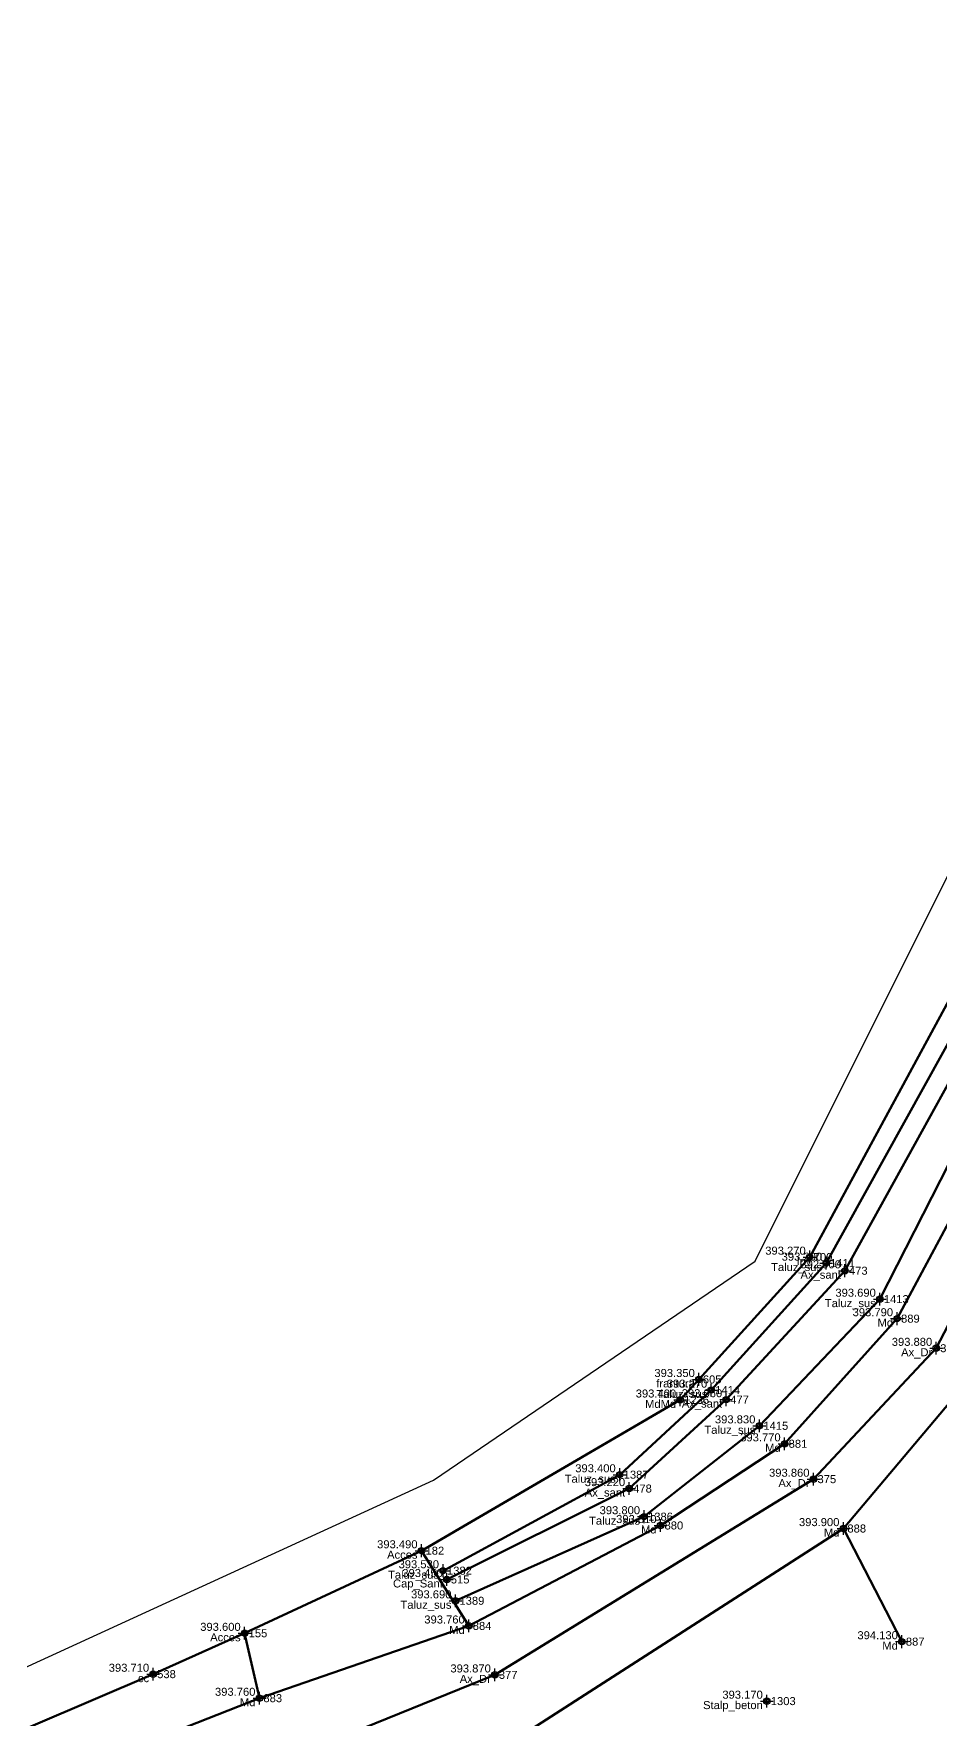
# Model space of a CAD drawing. Extents: x 396921 to 401273, y 555385 to 556691.
# Drawn here: x 401140.4 to 401168.7, y 555538.2 to 555590.8 of the extents above; entities that cross this region are included whole.
import ezdxf
from ezdxf.enums import TextEntityAlignment as Align

# ---------------------------------------------------------------- set-up
doc = ezdxf.new("R2010")
doc.units = 0
doc.header["$PDMODE"] = 34
doc.header["$PDSIZE"] = 0.2
for name, color, linetype in [('Boundary', 30, 'Continuous'), ('TOPO_CERC', 1, 'Continuous'), ('TOPO_CODE', 7, 'Continuous'), ('TOPO_ELEVATION', 7, 'Continuous'), ('TOPO_POINT_ID', 7, 'Continuous'), ('TOPO_POINTS', 7, 'Continuous'), ('TOPO_SYMBOL', 1, 'Continuous')]:
    doc.layers.add(name, color=color, linetype=linetype)
doc.layers.add('RO-LINES-LIN', color=7, linetype='Continuous', lineweight=25)
doc.styles.get("Standard").update_dxf_attribs({"font": 'arial.ttf'})

# ---------------------------------------------------------------- blocks, each defined once
blk = doc.blocks.new('PUNCTOPO')
at = {"layer": 'TOPO_CERC'}
blk.add_circle((0, 0), 0.25, dxfattribs=at)
at = {"layer": 'TOPO_SYMBOL'}
blk.add_point((0, 0), dxfattribs=at)

msp = doc.modelspace()

# ---------------------------------------------------------------- linework, layer by layer
at = {"layer": 'Boundary'}
msp.add_lwpolyline([(400880.66, 555408.189), (400916.959, 555426.687), (400946.261, 555442.317), (400977.105, 555457.993), (401025.432, 555485.671), (401083.474, 555513.341), (401105.409, 555523.908), (401152.862, 555545.667), (401162.9, 555552.508), (401180.688, 555588.091), (401197.47, 555628.147), (401203.874, 555645.13), (401209.728, 555673.741)], dxfattribs=at)
at = {"layer": 'RO-LINES-LIN', "lineweight": 100}
for points in [[(401214.159, 555661.389, 395.68), (401208.976, 555638.929, 394.33), (401203.479, 555624.544, 393.87), (401178.708, 555569.229, 393.94), (401168.557, 555549.789, 393.88), (401164.726, 555545.703, 393.86), (401154.777, 555539.594, 393.87), (401118.275, 555524.8, 393.99), (401021.682, 555476.262, 394.87), (400953.042, 555438.594, 396.3), (400933.143, 555428.093, 396.67), (400917.402, 555420.535, 396.77), (400894.823, 555408.414, 396.69), (400875.034, 555399.312, 395.6)], [(401028.589, 555482.081, 394.72), (401080.095, 555508.961, 394.35), (401085.371, 555511.363, 394.33), (401116.932, 555526.871, 393.9), (401147.427, 555538.866, 393.76), (401153.963, 555541.122, 393.76), (401159.951, 555544.257, 393.81), (401163.825, 555546.807, 393.77), (401167.335, 555550.713, 393.79), (401174.82, 555564.673, 393.85), (401177.619, 555570.293, 393.89), (401185.432, 555586.594, 394.09), (401187.552, 555591.135, 394.14), (401201.649, 555624.844, 393.86), (401204.126, 555631.466, 393.94), (401207.037, 555639.31, 394.24), (401209.238, 555646.509, 395.24)], [(401172.279, 555566.79, 393.67), (401164.607, 555552.635, 393.27), (401161.146, 555548.816, 393.35), (401160.563, 555548.176, 393.4), (401152.489, 555543.47, 393.49)], [(401153.159, 555542.846, 393.53), (401158.675, 555545.842, 393.4), (401161.534, 555548.484, 393.27), (401165.119, 555552.448, 393.2), (401172.479, 555565.713, 393.52)], [(401173.13, 555565.649, 393.25), (401165.708, 555552.208, 392.9), (401162.001, 555548.185, 393.06), (401158.971, 555545.41, 393.22), (401153.277, 555542.572, 393.45)], [(401153.548, 555541.907, 393.69), (401159.436, 555544.533, 393.8), (401163.036, 555547.368, 393.83), (401166.797, 555551.322, 393.69), (401173.818, 555565.099, 393.72)], [(401165.66, 555544.162, 393.9), (401172.462, 555552.223, 393.93)], [(401167.485, 555540.631, 394.13), (401165.66, 555544.162, 393.9), (401155.514, 555537.636, 393.89), (401142.928, 555531.859, 393.9), (401137.557, 555530.384, 393.93), (401119.664, 555522.685, 393.98), (401097.565, 555513.03, 394.3), (401092.411, 555510.045, 394.37), (401071.079, 555499.499, 394.36), (401065.881, 555496.997, 394.32), (401040.578, 555484.418, 394.49), (401035.539, 555481.942, 394.59)], [(401153.963, 555541.122, 393.76), (401152.489, 555543.47, 393.49), (401146.966, 555540.893, 393.6), (401147.427, 555538.866, 393.76)], [(401146.966, 555540.893, 393.6), (401144.11, 555539.616, 393.71), (401144.11, 555539.616, 393.71), (401144.11, 555539.616, 393.71)], [(401134.661, 555535.58, 393.87), (401144.11, 555539.616, 393.71)]]:
    msp.add_polyline3d(points, dxfattribs=at)

# ---------------------------------------------------------------- block references
at = {"layer": 'TOPO_POINTS'}
ref = msp.add_blockref('PUNCTOPO', (401164.607, 555552.635, 393.27), dxfattribs=dict(at, xscale=0.25, yscale=0.25, zscale=0.25))
ref.add_attrib('POINT', '700', dxfattribs={"layer": 'TOPO_POINT_ID', "height": 0.25}).set_placement((401164.732, 555552.635, 393.27), align=Align.MIDDLE_LEFT)
ref.add_attrib('ELEVATION', '393.270', dxfattribs={"layer": 'TOPO_ELEVATION', "height": 0.25}).set_placement((401164.482, 555552.635, 393.27), align=Align.BOTTOM_RIGHT)
ref.add_attrib('CODE', 'lp', dxfattribs={"layer": 'TOPO_CODE', "height": 0.25}).set_placement((401164.482, 555552.635, 393.27), align=Align.TOP_RIGHT)
ref = msp.add_blockref('PUNCTOPO', (401165.119, 555552.448, 393.2), dxfattribs=dict(at, xscale=0.25, yscale=0.25, zscale=0.25))
ref.add_attrib('POINT', '1411', dxfattribs={"layer": 'TOPO_POINT_ID', "height": 0.25}).set_placement((401165.244, 555552.448, 393.2), align=Align.MIDDLE_LEFT)
ref.add_attrib('ELEVATION', '393.200', dxfattribs={"layer": 'TOPO_ELEVATION', "height": 0.25}).set_placement((401164.994, 555552.448, 393.2), align=Align.BOTTOM_RIGHT)
ref.add_attrib('CODE', 'Taluz_sus', dxfattribs={"layer": 'TOPO_CODE', "height": 0.25}).set_placement((401164.994, 555552.448, 393.2), align=Align.TOP_RIGHT)
ref = msp.add_blockref('PUNCTOPO', (401165.708, 555552.208, 392.9), dxfattribs=dict(at, xscale=0.25, yscale=0.25, zscale=0.25))
ref.add_attrib('POINT', '473', dxfattribs={"layer": 'TOPO_POINT_ID', "height": 0.25}).set_placement((401165.833, 555552.208, 392.9), align=Align.MIDDLE_LEFT)
ref.add_attrib('ELEVATION', '392.900', dxfattribs={"layer": 'TOPO_ELEVATION', "height": 0.25}).set_placement((401165.583, 555552.208, 392.9), align=Align.BOTTOM_RIGHT)
ref.add_attrib('CODE', 'Ax_sant', dxfattribs={"layer": 'TOPO_CODE', "height": 0.25}).set_placement((401165.583, 555552.208, 392.9), align=Align.TOP_RIGHT)
ref = msp.add_blockref('PUNCTOPO', (401166.797, 555551.322, 393.69), dxfattribs=dict(at, xscale=0.25, yscale=0.25, zscale=0.25))
ref.add_attrib('POINT', '1413', dxfattribs={"layer": 'TOPO_POINT_ID', "height": 0.25}).set_placement((401166.922, 555551.322, 393.69), align=Align.MIDDLE_LEFT)
ref.add_attrib('ELEVATION', '393.690', dxfattribs={"layer": 'TOPO_ELEVATION', "height": 0.25}).set_placement((401166.672, 555551.322, 393.69), align=Align.BOTTOM_RIGHT)
ref.add_attrib('CODE', 'Taluz_sus', dxfattribs={"layer": 'TOPO_CODE', "height": 0.25}).set_placement((401166.672, 555551.322, 393.69), align=Align.TOP_RIGHT)
ref = msp.add_blockref('PUNCTOPO', (401167.335, 555550.713, 393.79), dxfattribs=dict(at, xscale=0.25, yscale=0.25, zscale=0.25))
ref.add_attrib('POINT', '889', dxfattribs={"layer": 'TOPO_POINT_ID', "height": 0.25}).set_placement((401167.46, 555550.713, 393.79), align=Align.MIDDLE_LEFT)
ref.add_attrib('ELEVATION', '393.790', dxfattribs={"layer": 'TOPO_ELEVATION', "height": 0.25}).set_placement((401167.21, 555550.713, 393.79), align=Align.BOTTOM_RIGHT)
ref.add_attrib('CODE', 'Md', dxfattribs={"layer": 'TOPO_CODE', "height": 0.25}).set_placement((401167.21, 555550.713, 393.79), align=Align.TOP_RIGHT)
ref = msp.add_blockref('PUNCTOPO', (401168.557, 555549.789, 393.88), dxfattribs=dict(at, xscale=0.25, yscale=0.25, zscale=0.25))
ref.add_attrib('POINT', '379', dxfattribs={"layer": 'TOPO_POINT_ID', "height": 0.25}).set_placement((401168.682, 555549.789, 393.88), align=Align.MIDDLE_LEFT)
ref.add_attrib('ELEVATION', '393.880', dxfattribs={"layer": 'TOPO_ELEVATION', "height": 0.25}).set_placement((401168.432, 555549.789, 393.88), align=Align.BOTTOM_RIGHT)
ref.add_attrib('CODE', 'Ax_Dr', dxfattribs={"layer": 'TOPO_CODE', "height": 0.25}).set_placement((401168.432, 555549.789, 393.88), align=Align.TOP_RIGHT)
ref = msp.add_blockref('PUNCTOPO', (401161.146, 555548.816, 393.35), dxfattribs=dict(at, xscale=0.25, yscale=0.25, zscale=0.25))
ref.add_attrib('POINT', '605', dxfattribs={"layer": 'TOPO_POINT_ID', "height": 0.25}).set_placement((401161.271, 555548.816, 393.35), align=Align.MIDDLE_LEFT)
ref.add_attrib('ELEVATION', '393.350', dxfattribs={"layer": 'TOPO_ELEVATION', "height": 0.25}).set_placement((401161.021, 555548.816, 393.35), align=Align.BOTTOM_RIGHT)
ref.add_attrib('CODE', 'frantura', dxfattribs={"layer": 'TOPO_CODE', "height": 0.25}).set_placement((401161.021, 555548.816, 393.35), align=Align.TOP_RIGHT)
ref = msp.add_blockref('PUNCTOPO', (401160.563, 555548.176, 393.4), dxfattribs=dict(at, xscale=0.25, yscale=0.25, zscale=0.25))
ref.add_attrib('POINT', '1236', dxfattribs={"layer": 'TOPO_POINT_ID', "height": 0.25}).set_placement((401160.688, 555548.176, 393.4), align=Align.MIDDLE_LEFT)
ref.add_attrib('ELEVATION', '393.400', dxfattribs={"layer": 'TOPO_ELEVATION', "height": 0.25}).set_placement((401160.438, 555548.176, 393.4), align=Align.BOTTOM_RIGHT)
ref.add_attrib('CODE', 'MdMd', dxfattribs={"layer": 'TOPO_CODE', "height": 0.25}).set_placement((401160.438, 555548.176, 393.4), align=Align.TOP_RIGHT)
ref = msp.add_blockref('PUNCTOPO', (401161.534, 555548.484, 393.27), dxfattribs=dict(at, xscale=0.25, yscale=0.25, zscale=0.25))
ref.add_attrib('POINT', '1414', dxfattribs={"layer": 'TOPO_POINT_ID', "height": 0.25}).set_placement((401161.659, 555548.484, 393.27), align=Align.MIDDLE_LEFT)
ref.add_attrib('ELEVATION', '393.270', dxfattribs={"layer": 'TOPO_ELEVATION', "height": 0.25}).set_placement((401161.409, 555548.484, 393.27), align=Align.BOTTOM_RIGHT)
ref.add_attrib('CODE', 'Taluz_sus', dxfattribs={"layer": 'TOPO_CODE', "height": 0.25}).set_placement((401161.409, 555548.484, 393.27), align=Align.TOP_RIGHT)
ref = msp.add_blockref('PUNCTOPO', (401162.001, 555548.185, 393.06), dxfattribs=dict(at, xscale=0.25, yscale=0.25, zscale=0.25))
ref.add_attrib('POINT', '477', dxfattribs={"layer": 'TOPO_POINT_ID', "height": 0.25}).set_placement((401162.126, 555548.185, 393.06), align=Align.MIDDLE_LEFT)
ref.add_attrib('ELEVATION', '393.060', dxfattribs={"layer": 'TOPO_ELEVATION', "height": 0.25}).set_placement((401161.876, 555548.185, 393.06), align=Align.BOTTOM_RIGHT)
ref.add_attrib('CODE', 'Ax_sant', dxfattribs={"layer": 'TOPO_CODE', "height": 0.25}).set_placement((401161.876, 555548.185, 393.06), align=Align.TOP_RIGHT)
ref = msp.add_blockref('PUNCTOPO', (401163.036, 555547.368, 393.83), dxfattribs=dict(at, xscale=0.25, yscale=0.25, zscale=0.25))
ref.add_attrib('POINT', '1415', dxfattribs={"layer": 'TOPO_POINT_ID', "height": 0.25}).set_placement((401163.161, 555547.368, 393.83), align=Align.MIDDLE_LEFT)
ref.add_attrib('ELEVATION', '393.830', dxfattribs={"layer": 'TOPO_ELEVATION', "height": 0.25}).set_placement((401162.911, 555547.368, 393.83), align=Align.BOTTOM_RIGHT)
ref.add_attrib('CODE', 'Taluz_sus', dxfattribs={"layer": 'TOPO_CODE', "height": 0.25}).set_placement((401162.911, 555547.368, 393.83), align=Align.TOP_RIGHT)
ref = msp.add_blockref('PUNCTOPO', (401163.825, 555546.807, 393.77), dxfattribs=dict(at, xscale=0.25, yscale=0.25, zscale=0.25))
ref.add_attrib('POINT', '881', dxfattribs={"layer": 'TOPO_POINT_ID', "height": 0.25}).set_placement((401163.95, 555546.807, 393.77), align=Align.MIDDLE_LEFT)
ref.add_attrib('ELEVATION', '393.770', dxfattribs={"layer": 'TOPO_ELEVATION', "height": 0.25}).set_placement((401163.7, 555546.807, 393.77), align=Align.BOTTOM_RIGHT)
ref.add_attrib('CODE', 'Md', dxfattribs={"layer": 'TOPO_CODE', "height": 0.25}).set_placement((401163.7, 555546.807, 393.77), align=Align.TOP_RIGHT)
ref = msp.add_blockref('PUNCTOPO', (401158.675, 555545.842, 393.4), dxfattribs=dict(at, xscale=0.25, yscale=0.25, zscale=0.25))
ref.add_attrib('POINT', '1387', dxfattribs={"layer": 'TOPO_POINT_ID', "height": 0.25}).set_placement((401158.8, 555545.842, 393.4), align=Align.MIDDLE_LEFT)
ref.add_attrib('ELEVATION', '393.400', dxfattribs={"layer": 'TOPO_ELEVATION', "height": 0.25}).set_placement((401158.55, 555545.842, 393.4), align=Align.BOTTOM_RIGHT)
ref.add_attrib('CODE', 'Taluz_sus', dxfattribs={"layer": 'TOPO_CODE', "height": 0.25}).set_placement((401158.55, 555545.842, 393.4), align=Align.TOP_RIGHT)
ref = msp.add_blockref('PUNCTOPO', (401158.971, 555545.41, 393.22), dxfattribs=dict(at, xscale=0.25, yscale=0.25, zscale=0.25))
ref.add_attrib('POINT', '478', dxfattribs={"layer": 'TOPO_POINT_ID', "height": 0.25}).set_placement((401159.096, 555545.41, 393.22), align=Align.MIDDLE_LEFT)
ref.add_attrib('ELEVATION', '393.220', dxfattribs={"layer": 'TOPO_ELEVATION', "height": 0.25}).set_placement((401158.846, 555545.41, 393.22), align=Align.BOTTOM_RIGHT)
ref.add_attrib('CODE', 'Ax_sant', dxfattribs={"layer": 'TOPO_CODE', "height": 0.25}).set_placement((401158.846, 555545.41, 393.22), align=Align.TOP_RIGHT)
ref = msp.add_blockref('PUNCTOPO', (401164.726, 555545.703, 393.86), dxfattribs=dict(at, xscale=0.25, yscale=0.25, zscale=0.25))
ref.add_attrib('POINT', '375', dxfattribs={"layer": 'TOPO_POINT_ID', "height": 0.25}).set_placement((401164.851, 555545.703, 393.86), align=Align.MIDDLE_LEFT)
ref.add_attrib('ELEVATION', '393.860', dxfattribs={"layer": 'TOPO_ELEVATION', "height": 0.25}).set_placement((401164.601, 555545.703, 393.86), align=Align.BOTTOM_RIGHT)
ref.add_attrib('CODE', 'Ax_Dr', dxfattribs={"layer": 'TOPO_CODE', "height": 0.25}).set_placement((401164.601, 555545.703, 393.86), align=Align.TOP_RIGHT)
ref = msp.add_blockref('PUNCTOPO', (401159.436, 555544.533, 393.8), dxfattribs=dict(at, xscale=0.25, yscale=0.25, zscale=0.25))
ref.add_attrib('POINT', '1386', dxfattribs={"layer": 'TOPO_POINT_ID', "height": 0.25}).set_placement((401159.561, 555544.533, 393.8), align=Align.MIDDLE_LEFT)
ref.add_attrib('ELEVATION', '393.800', dxfattribs={"layer": 'TOPO_ELEVATION', "height": 0.25}).set_placement((401159.311, 555544.533, 393.8), align=Align.BOTTOM_RIGHT)
ref.add_attrib('CODE', 'Taluz_sus', dxfattribs={"layer": 'TOPO_CODE', "height": 0.25}).set_placement((401159.311, 555544.533, 393.8), align=Align.TOP_RIGHT)
ref = msp.add_blockref('PUNCTOPO', (401159.951, 555544.257, 393.81), dxfattribs=dict(at, xscale=0.25, yscale=0.25, zscale=0.25))
ref.add_attrib('POINT', '880', dxfattribs={"layer": 'TOPO_POINT_ID', "height": 0.25}).set_placement((401160.076, 555544.257, 393.81), align=Align.MIDDLE_LEFT)
ref.add_attrib('ELEVATION', '393.810', dxfattribs={"layer": 'TOPO_ELEVATION', "height": 0.25}).set_placement((401159.826, 555544.257, 393.81), align=Align.BOTTOM_RIGHT)
ref.add_attrib('CODE', 'Md', dxfattribs={"layer": 'TOPO_CODE', "height": 0.25}).set_placement((401159.826, 555544.257, 393.81), align=Align.TOP_RIGHT)
ref = msp.add_blockref('PUNCTOPO', (401165.66, 555544.162, 393.9), dxfattribs=dict(at, xscale=0.25, yscale=0.25, zscale=0.25))
ref.add_attrib('POINT', '888', dxfattribs={"layer": 'TOPO_POINT_ID', "height": 0.25}).set_placement((401165.785, 555544.162, 393.9), align=Align.MIDDLE_LEFT)
ref.add_attrib('ELEVATION', '393.900', dxfattribs={"layer": 'TOPO_ELEVATION', "height": 0.25}).set_placement((401165.535, 555544.162, 393.9), align=Align.BOTTOM_RIGHT)
ref.add_attrib('CODE', 'Md', dxfattribs={"layer": 'TOPO_CODE', "height": 0.25}).set_placement((401165.535, 555544.162, 393.9), align=Align.TOP_RIGHT)
ref = msp.add_blockref('PUNCTOPO', (401152.489, 555543.47, 393.49), dxfattribs=dict(at, xscale=0.25, yscale=0.25, zscale=0.25))
ref.add_attrib('POINT', '182', dxfattribs={"layer": 'TOPO_POINT_ID', "height": 0.25}).set_placement((401152.614, 555543.47, 393.49), align=Align.MIDDLE_LEFT)
ref.add_attrib('ELEVATION', '393.490', dxfattribs={"layer": 'TOPO_ELEVATION', "height": 0.25}).set_placement((401152.364, 555543.47, 393.49), align=Align.BOTTOM_RIGHT)
ref.add_attrib('CODE', 'Acces', dxfattribs={"layer": 'TOPO_CODE', "height": 0.25}).set_placement((401152.364, 555543.47, 393.49), align=Align.TOP_RIGHT)
ref = msp.add_blockref('PUNCTOPO', (401153.159, 555542.846, 393.53), dxfattribs=dict(at, xscale=0.25, yscale=0.25, zscale=0.25))
ref.add_attrib('POINT', '1382', dxfattribs={"layer": 'TOPO_POINT_ID', "height": 0.25}).set_placement((401153.284, 555542.846, 393.53), align=Align.MIDDLE_LEFT)
ref.add_attrib('ELEVATION', '393.530', dxfattribs={"layer": 'TOPO_ELEVATION', "height": 0.25}).set_placement((401153.034, 555542.846, 393.53), align=Align.BOTTOM_RIGHT)
ref.add_attrib('CODE', 'Taluz_sus', dxfattribs={"layer": 'TOPO_CODE', "height": 0.25}).set_placement((401153.034, 555542.846, 393.53), align=Align.TOP_RIGHT)
ref = msp.add_blockref('PUNCTOPO', (401153.277, 555542.572, 393.45), dxfattribs=dict(at, xscale=0.25, yscale=0.25, zscale=0.25))
ref.add_attrib('POINT', '515', dxfattribs={"layer": 'TOPO_POINT_ID', "height": 0.25}).set_placement((401153.402, 555542.572, 393.45), align=Align.MIDDLE_LEFT)
ref.add_attrib('ELEVATION', '393.450', dxfattribs={"layer": 'TOPO_ELEVATION', "height": 0.25}).set_placement((401153.152, 555542.572, 393.45), align=Align.BOTTOM_RIGHT)
ref.add_attrib('CODE', 'Cap_Sant', dxfattribs={"layer": 'TOPO_CODE', "height": 0.25}).set_placement((401153.152, 555542.572, 393.45), align=Align.TOP_RIGHT)
ref = msp.add_blockref('PUNCTOPO', (401153.548, 555541.907, 393.69), dxfattribs=dict(at, xscale=0.25, yscale=0.25, zscale=0.25))
ref.add_attrib('POINT', '1389', dxfattribs={"layer": 'TOPO_POINT_ID', "height": 0.25}).set_placement((401153.673, 555541.907, 393.69), align=Align.MIDDLE_LEFT)
ref.add_attrib('ELEVATION', '393.690', dxfattribs={"layer": 'TOPO_ELEVATION', "height": 0.25}).set_placement((401153.423, 555541.907, 393.69), align=Align.BOTTOM_RIGHT)
ref.add_attrib('CODE', 'Taluz_sus', dxfattribs={"layer": 'TOPO_CODE', "height": 0.25}).set_placement((401153.423, 555541.907, 393.69), align=Align.TOP_RIGHT)
ref = msp.add_blockref('PUNCTOPO', (401146.966, 555540.893, 393.6), dxfattribs=dict(at, xscale=0.25, yscale=0.25, zscale=0.25))
ref.add_attrib('POINT', '155', dxfattribs={"layer": 'TOPO_POINT_ID', "height": 0.25}).set_placement((401147.091, 555540.893, 393.6), align=Align.MIDDLE_LEFT)
ref.add_attrib('ELEVATION', '393.600', dxfattribs={"layer": 'TOPO_ELEVATION', "height": 0.25}).set_placement((401146.841, 555540.893, 393.6), align=Align.BOTTOM_RIGHT)
ref.add_attrib('CODE', 'Acces', dxfattribs={"layer": 'TOPO_CODE', "height": 0.25}).set_placement((401146.841, 555540.893, 393.6), align=Align.TOP_RIGHT)
ref = msp.add_blockref('PUNCTOPO', (401153.963, 555541.122, 393.76), dxfattribs=dict(at, xscale=0.25, yscale=0.25, zscale=0.25))
ref.add_attrib('POINT', '884', dxfattribs={"layer": 'TOPO_POINT_ID', "height": 0.25}).set_placement((401154.088, 555541.122, 393.76), align=Align.MIDDLE_LEFT)
ref.add_attrib('ELEVATION', '393.760', dxfattribs={"layer": 'TOPO_ELEVATION', "height": 0.25}).set_placement((401153.838, 555541.122, 393.76), align=Align.BOTTOM_RIGHT)
ref.add_attrib('CODE', 'Md', dxfattribs={"layer": 'TOPO_CODE', "height": 0.25}).set_placement((401153.838, 555541.122, 393.76), align=Align.TOP_RIGHT)
ref = msp.add_blockref('PUNCTOPO', (401167.485, 555540.631, 394.13), dxfattribs=dict(at, xscale=0.25, yscale=0.25, zscale=0.25))
ref.add_attrib('POINT', '887', dxfattribs={"layer": 'TOPO_POINT_ID', "height": 0.25}).set_placement((401167.61, 555540.631, 394.13), align=Align.MIDDLE_LEFT)
ref.add_attrib('ELEVATION', '394.130', dxfattribs={"layer": 'TOPO_ELEVATION', "height": 0.25}).set_placement((401167.36, 555540.631, 394.13), align=Align.BOTTOM_RIGHT)
ref.add_attrib('CODE', 'Md', dxfattribs={"layer": 'TOPO_CODE', "height": 0.25}).set_placement((401167.36, 555540.631, 394.13), align=Align.TOP_RIGHT)
ref = msp.add_blockref('PUNCTOPO', (401144.11, 555539.616, 393.71), dxfattribs=dict(at, xscale=0.25, yscale=0.25, zscale=0.25))
ref.add_attrib('POINT', '538', dxfattribs={"layer": 'TOPO_POINT_ID', "height": 0.25}).set_placement((401144.235, 555539.616, 393.71), align=Align.MIDDLE_LEFT)
ref.add_attrib('ELEVATION', '393.710', dxfattribs={"layer": 'TOPO_ELEVATION', "height": 0.25}).set_placement((401143.985, 555539.616, 393.71), align=Align.BOTTOM_RIGHT)
ref.add_attrib('CODE', 'cc', dxfattribs={"layer": 'TOPO_CODE', "height": 0.25}).set_placement((401143.985, 555539.616, 393.71), align=Align.TOP_RIGHT)
ref = msp.add_blockref('PUNCTOPO', (401154.777, 555539.594, 393.87), dxfattribs=dict(at, xscale=0.25, yscale=0.25, zscale=0.25))
ref.add_attrib('POINT', '377', dxfattribs={"layer": 'TOPO_POINT_ID', "height": 0.25}).set_placement((401154.902, 555539.594, 393.87), align=Align.MIDDLE_LEFT)
ref.add_attrib('ELEVATION', '393.870', dxfattribs={"layer": 'TOPO_ELEVATION', "height": 0.25}).set_placement((401154.652, 555539.594, 393.87), align=Align.BOTTOM_RIGHT)
ref.add_attrib('CODE', 'Ax_Dr', dxfattribs={"layer": 'TOPO_CODE', "height": 0.25}).set_placement((401154.652, 555539.594, 393.87), align=Align.TOP_RIGHT)
ref = msp.add_blockref('PUNCTOPO', (401147.427, 555538.866, 393.76), dxfattribs=dict(at, xscale=0.25, yscale=0.25, zscale=0.25))
ref.add_attrib('POINT', '883', dxfattribs={"layer": 'TOPO_POINT_ID', "height": 0.25}).set_placement((401147.552, 555538.866, 393.76), align=Align.MIDDLE_LEFT)
ref.add_attrib('ELEVATION', '393.760', dxfattribs={"layer": 'TOPO_ELEVATION', "height": 0.25}).set_placement((401147.302, 555538.866, 393.76), align=Align.BOTTOM_RIGHT)
ref.add_attrib('CODE', 'Md', dxfattribs={"layer": 'TOPO_CODE', "height": 0.25}).set_placement((401147.302, 555538.866, 393.76), align=Align.TOP_RIGHT)
ref = msp.add_blockref('PUNCTOPO', (401163.268, 555538.775, 393.17), dxfattribs=dict(at, xscale=0.25, yscale=0.25, zscale=0.25))
ref.add_attrib('POINT', '1303', dxfattribs={"layer": 'TOPO_POINT_ID', "height": 0.25}).set_placement((401163.393, 555538.775, 393.17), align=Align.MIDDLE_LEFT)
ref.add_attrib('ELEVATION', '393.170', dxfattribs={"layer": 'TOPO_ELEVATION', "height": 0.25}).set_placement((401163.143, 555538.775, 393.17), align=Align.BOTTOM_RIGHT)
ref.add_attrib('CODE', 'Stalp_beton', dxfattribs={"layer": 'TOPO_CODE', "height": 0.25}).set_placement((401163.143, 555538.775, 393.17), align=Align.TOP_RIGHT)

doc.saveas('drawing.dxf')
